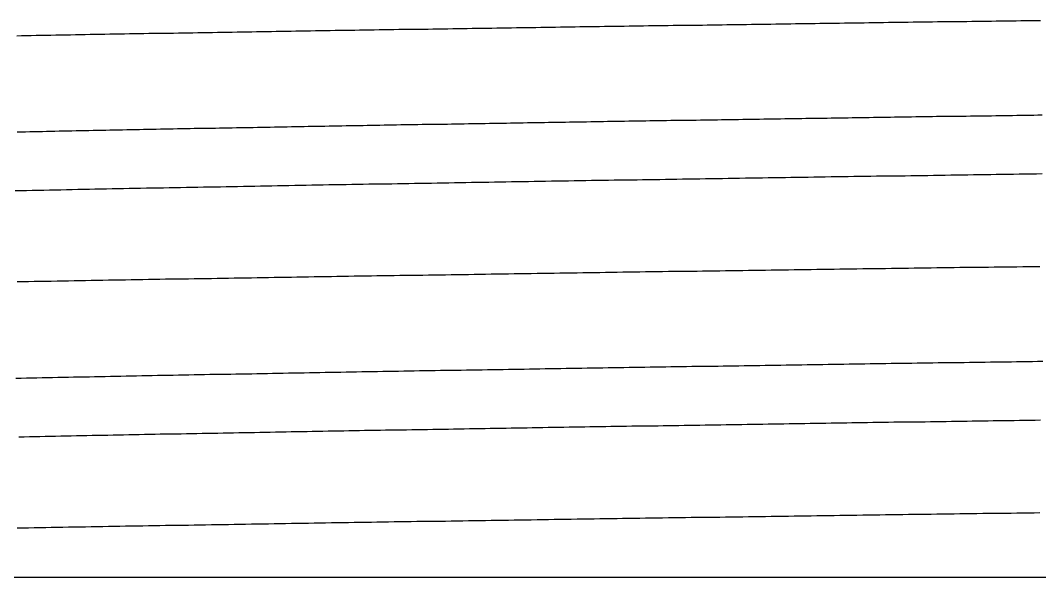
# Model space of a CAD drawing. Header units: millimetres. Extents: x 2213 to 82676, y 1050 to 28650.
# Drawn here: x 20298.94 to 20305.31, y 10336.93 to 10340.41 of the extents above; entities that cross this region are included whole.
import ezdxf

# ---------------------------------------------------------------- set-up
doc = ezdxf.new("R2010")
doc.units = ezdxf.units.MM
doc.header["$LTSCALE"] = 200
doc.linetypes.add('DASHED', pattern=[0.75, 0.5, -0.25])
doc.layers.add('A-FIX', color=5, linetype='Continuous')

# ---------------------------------------------------------------- blocks, each defined once
blk = doc.blocks.new('A$C657279D5')
at = {"linetype": 'Continuous'}
blk.add_line((-135.89901, 749.566372), (-94.101081, 749.566372), dxfattribs=at)
at = {"linetype": 'DASHED'}
for points in [[(-99.788307, 752.954292), (-99.818307, 752.955292), (-99.849307, 752.956292), (-99.879307, 752.956292), (-99.910307, 752.957292), (-99.941307, 752.957292), (-99.971307, 752.958292), (-100.002307, 752.958292), (-100.033307, 752.959292), (-100.063307, 752.959292), (-100.094307, 752.960292), (-100.124307, 752.960292), (-100.155307, 752.961292), (-100.186307, 752.961292), (-100.216307, 752.962292), (-100.247307, 752.963292), (-100.277307, 752.963292), (-100.308307, 752.964292), (-100.339307, 752.964292), (-100.369307, 752.965292), (-100.400307, 752.965292), (-100.430307, 752.966292), (-100.461307, 752.966292), (-100.492307, 752.967292), (-100.522307, 752.967292), (-100.553307, 752.968292), (-100.583307, 752.968292), (-100.614307, 752.969292), (-100.645307, 752.969292), (-100.675307, 752.970292), (-100.706307, 752.970292), (-100.736307, 752.971292), (-100.767307, 752.971292), (-100.798307, 752.972292), (-100.828307, 752.972292), (-100.859307, 752.973292), (-100.889307, 752.973292), (-100.920307, 752.974292), (-100.951307, 752.974292), (-100.981307, 752.975292), (-101.012307, 752.975292), (-101.043307, 752.976292), (-101.073307, 752.976292), (-101.104307, 752.977292), (-101.134307, 752.977292), (-101.165307, 752.978292), (-101.196307, 752.978292), (-101.226307, 752.979292), (-101.257307, 752.979292), (-101.287307, 752.980292), (-101.318307, 752.980292), (-101.349307, 752.981292), (-101.379307, 752.981292), (-101.410307, 752.982292), (-101.440307, 752.982292), (-101.471307, 752.983292), (-101.502307, 752.983292), (-101.532307, 752.984292), (-101.563307, 752.984292), (-101.593307, 752.985292), (-101.624307, 752.985292), (-101.655307, 752.986292), (-101.685307, 752.986292), (-101.716307, 752.987292), (-101.746307, 752.987292), (-101.777307, 752.988292), (-101.808307, 752.988292), (-101.838307, 752.988292), (-101.869307, 752.989292), (-101.900307, 752.989292), (-101.930307, 752.990292), (-101.961307, 752.990292), (-101.991307, 752.991292), (-102.022307, 752.991292), (-102.053307, 752.992292), (-102.083307, 752.992292), (-102.114307, 752.993292), (-102.144307, 752.993292), (-102.175307, 752.994292), (-102.206307, 752.994292), (-102.236307, 752.995292), (-102.267307, 752.995292), (-102.297307, 752.996292), (-102.328307, 752.996292), (-102.359307, 752.996292), (-102.389307, 752.997292), (-102.420307, 752.997292), (-102.450307, 752.998292), (-102.481307, 752.998292), (-102.512307, 752.999292), (-102.542307, 752.999292), (-102.573307, 753.000292), (-102.603307, 753.000292), (-102.634307, 753.001292), (-102.665307, 753.001292), (-102.695307, 753.002292), (-102.726307, 753.002292), (-102.756307, 753.002292), (-102.787307, 753.003292), (-102.818307, 753.003292), (-102.848307, 753.004292), (-102.879307, 753.004292), (-102.910307, 753.005292), (-102.940307, 753.005292), (-102.971307, 753.006292), (-103.001307, 753.006292), (-103.032307, 753.006292), (-103.063307, 753.007292), (-103.093307, 753.007292), (-103.124307, 753.008292), (-103.154307, 753.008292), (-103.185307, 753.009292), (-103.216307, 753.009292), (-103.246307, 753.010292), (-103.277307, 753.010292), (-103.307307, 753.011292), (-103.338307, 753.011292), (-103.369307, 753.011292), (-103.399307, 753.012292), (-103.430307, 753.012292), (-103.460307, 753.013292), (-103.491307, 753.013292), (-103.522307, 753.014292), (-103.552307, 753.014292), (-103.583307, 753.014292), (-103.614307, 753.015292), (-103.644307, 753.015292), (-103.675307, 753.016292), (-103.705307, 753.016292), (-103.736307, 753.017292), (-103.767307, 753.017292), (-103.797307, 753.018292), (-103.828307, 753.018292), (-103.858307, 753.018292), (-103.889307, 753.019292), (-103.920307, 753.019292), (-103.950307, 753.020292), (-103.981307, 753.020292), (-104.011307, 753.021292), (-104.042307, 753.021292), (-104.073307, 753.021292), (-104.103307, 753.022292), (-104.134307, 753.022292), (-104.164307, 753.023292), (-104.195307, 753.023292), (-104.226307, 753.024292), (-104.256307, 753.024292), (-104.287307, 753.024292), (-104.317307, 753.025292), (-104.348307, 753.025292), (-104.379307, 753.026292), (-104.409307, 753.026292), (-104.440307, 753.027292), (-104.471307, 753.027292), (-104.501307, 753.027292), (-104.532307, 753.028292), (-104.562307, 753.028292), (-104.593307, 753.029292), (-104.624307, 753.029292), (-104.654307, 753.030292), (-104.685307, 753.030292), (-104.715307, 753.030292), (-104.746307, 753.031292), (-104.777307, 753.031292), (-104.807307, 753.032292), (-104.838307, 753.032292), (-104.868307, 753.033292), (-104.899307, 753.033292), (-104.930307, 753.033292), (-104.960307, 753.034292), (-104.991307, 753.034292), (-105.021307, 753.035292), (-105.052307, 753.035292), (-105.083307, 753.035292), (-105.113307, 753.036292), (-105.144307, 753.036292), (-105.174307, 753.037292), (-105.205307, 753.037292), (-105.236307, 753.038292), (-105.266307, 753.038292), (-105.297307, 753.038292), (-105.328307, 753.039292), (-105.358307, 753.039292), (-105.389307, 753.040292), (-105.419307, 753.040292), (-105.450307, 753.040292), (-105.481307, 753.041292), (-105.511307, 753.041292), (-105.542307, 753.042292), (-105.572307, 753.042292), (-105.603307, 753.043292), (-105.634307, 753.043292), (-105.664307, 753.043292), (-105.695307, 753.044292), (-105.725307, 753.044292), (-105.756307, 753.045292), (-105.787307, 753.045292), (-105.817307, 753.045292), (-105.848307, 753.046292), (-105.878307, 753.046292), (-105.909307, 753.047292), (-105.940307, 753.047292), (-105.970307, 753.047292), (-106.001307, 753.048292), (-106.032307, 753.048292), (-106.062307, 753.049292), (-106.093307, 753.049292), (-106.123307, 753.049292), (-106.154307, 753.050292), (-106.185307, 753.050292)], [(-106.195307, 752.457292), (-106.169307, 752.457292), (-106.143307, 752.456292), (-106.116307, 752.456292), (-106.090307, 752.456292), (-106.064307, 752.455292), (-106.037307, 752.455292), (-106.011307, 752.454292), (-105.985307, 752.454292), (-105.958307, 752.454292), (-105.932307, 752.453292), (-105.906307, 752.453292), (-105.879307, 752.452292), (-105.853307, 752.452292), (-105.826307, 752.452292), (-105.800307, 752.451292), (-105.774307, 752.451292), (-105.747307, 752.451292), (-105.721307, 752.450292), (-105.695307, 752.450292), (-105.668307, 752.449292), (-105.642307, 752.449292), (-105.616307, 752.449292), (-105.589307, 752.448292), (-105.563307, 752.448292), (-105.536307, 752.448292), (-105.510307, 752.447292), (-105.484307, 752.447292), (-105.457307, 752.446292), (-105.431307, 752.446292), (-105.405307, 752.446292), (-105.378307, 752.445292), (-105.352307, 752.445292), (-105.326307, 752.444292), (-105.299307, 752.444292), (-105.273307, 752.444292), (-105.247307, 752.443292), (-105.220307, 752.443292), (-105.194307, 752.443292), (-105.167307, 752.442292), (-105.141307, 752.442292), (-105.115307, 752.441292), (-105.088307, 752.441292), (-105.062307, 752.441292), (-105.036307, 752.440292), (-105.009307, 752.440292), (-104.983307, 752.439292), (-104.957307, 752.439292), (-104.930307, 752.439292), (-104.904307, 752.438292), (-104.877307, 752.438292), (-104.851307, 752.437292), (-104.825307, 752.437292), (-104.798307, 752.437292), (-104.772307, 752.436292), (-104.746307, 752.436292), (-104.719307, 752.436292), (-104.693307, 752.435292), (-104.667307, 752.435292), (-104.640307, 752.434292), (-104.614307, 752.434292), (-104.588307, 752.434292), (-104.561307, 752.433292), (-104.535307, 752.433292), (-104.508307, 752.432292), (-104.482307, 752.432292), (-104.456307, 752.432292), (-104.429307, 752.431292), (-104.403307, 752.431292), (-104.377307, 752.430292), (-104.350307, 752.430292), (-104.324307, 752.430292), (-104.298307, 752.429292), (-104.271307, 752.429292), (-104.245307, 752.428292), (-104.218307, 752.428292), (-104.192307, 752.428292), (-104.166307, 752.427292), (-104.139307, 752.427292), (-104.113307, 752.426292), (-104.087307, 752.426292), (-104.060307, 752.426292), (-104.034307, 752.425292), (-104.008307, 752.425292), (-103.981307, 752.424292), (-103.955307, 752.424292), (-103.929307, 752.424292), (-103.902307, 752.423292), (-103.876307, 752.423292), (-103.849307, 752.422292), (-103.823307, 752.422292), (-103.797307, 752.421292), (-103.770307, 752.421292), (-103.744307, 752.421292), (-103.718307, 752.420292), (-103.691307, 752.420292), (-103.665307, 752.419292), (-103.639307, 752.419292), (-103.612307, 752.419292), (-103.586307, 752.418292), (-103.560307, 752.418292), (-103.533307, 752.417292), (-103.507307, 752.417292), (-103.480307, 752.417292), (-103.454307, 752.416292), (-103.428307, 752.416292), (-103.401307, 752.415292), (-103.375307, 752.415292), (-103.349307, 752.414292), (-103.322307, 752.414292), (-103.296307, 752.414292), (-103.270307, 752.413292), (-103.243307, 752.413292), (-103.217307, 752.412292), (-103.190307, 752.412292), (-103.164307, 752.412292), (-103.138307, 752.411292), (-103.111307, 752.411292), (-103.085307, 752.410292), (-103.059307, 752.410292), (-103.032307, 752.409292), (-103.006307, 752.409292), (-102.980307, 752.409292), (-102.953307, 752.408292), (-102.927307, 752.408292), (-102.901307, 752.407292), (-102.874307, 752.407292), (-102.848307, 752.406292), (-102.821307, 752.406292), (-102.795307, 752.406292), (-102.769307, 752.405292), (-102.742307, 752.405292), (-102.716307, 752.404292), (-102.690307, 752.404292), (-102.663307, 752.403292), (-102.637307, 752.403292), (-102.611307, 752.403292), (-102.584307, 752.402292), (-102.558307, 752.402292), (-102.532307, 752.401292), (-102.505307, 752.401292), (-102.479307, 752.400292), (-102.452307, 752.400292), (-102.426307, 752.399292), (-102.400307, 752.399292), (-102.373307, 752.399292), (-102.347307, 752.398292), (-102.321307, 752.398292), (-102.294307, 752.397292), (-102.268307, 752.397292), (-102.242307, 752.396292), (-102.215307, 752.396292), (-102.189307, 752.396292), (-102.162307, 752.395292), (-102.136307, 752.395292), (-102.110307, 752.394292), (-102.083307, 752.394292), (-102.057307, 752.393292), (-102.031307, 752.393292), (-102.004307, 752.392292), (-101.978307, 752.392292), (-101.952307, 752.391292), (-101.925307, 752.391292), (-101.899307, 752.391292), (-101.873307, 752.390292), (-101.846307, 752.390292), (-101.820307, 752.389292), (-101.793307, 752.389292), (-101.767307, 752.388292), (-101.741307, 752.388292), (-101.714307, 752.387292), (-101.688307, 752.387292), (-101.662307, 752.386292), (-101.635307, 752.386292), (-101.609307, 752.386292), (-101.583307, 752.385292), (-101.556307, 752.385292), (-101.530307, 752.384292), (-101.504307, 752.384292), (-101.477307, 752.383292), (-101.451307, 752.383292), (-101.424307, 752.382292), (-101.398307, 752.382292), (-101.372307, 752.381292), (-101.345307, 752.381292), (-101.319307, 752.380292), (-101.293307, 752.380292), (-101.266307, 752.379292), (-101.240307, 752.379292), (-101.214307, 752.378292), (-101.187307, 752.378292), (-101.161307, 752.378292), (-101.135307, 752.377292), (-101.108307, 752.377292), (-101.082307, 752.376292), (-101.055307, 752.376292), (-101.029307, 752.375292), (-101.003307, 752.375292), (-100.976307, 752.374292), (-100.950307, 752.374292), (-100.924307, 752.373292), (-100.897307, 752.373292), (-100.871307, 752.372292), (-100.845307, 752.372292), (-100.818307, 752.371292), (-100.792307, 752.371292), (-100.766307, 752.370292), (-100.739307, 752.370292), (-100.713307, 752.369292), (-100.686307, 752.369292), (-100.660307, 752.368292), (-100.634307, 752.368292), (-100.607307, 752.367292), (-100.581307, 752.367292), (-100.555307, 752.366292), (-100.528307, 752.366292), (-100.502307, 752.365292), (-100.476307, 752.365292), (-100.449307, 752.364292), (-100.423307, 752.364292), (-100.397307, 752.363292), (-100.370307, 752.363292), (-100.344307, 752.362292), (-100.317307, 752.362292), (-100.291307, 752.361292), (-100.265307, 752.361292), (-100.238307, 752.360292), (-100.212307, 752.360292), (-100.186307, 752.359292), (-100.159307, 752.359292), (-100.133307, 752.358292), (-100.107307, 752.358292), (-100.080307, 752.357292), (-100.054307, 752.357292), (-100.027307, 752.356292), (-100.001307, 752.355292), (-99.975307, 752.355292), (-99.948307, 752.354292), (-99.922307, 752.354292), (-99.896307, 752.353292), (-99.869307, 752.353292), (-99.843307, 752.352292), (-99.817307, 752.352292), (-99.790307, 752.351292)], [(-106.195307, 752.090292), (-106.159307, 752.089292), (-106.123307, 752.089292), (-106.088307, 752.088292), (-106.052307, 752.088292), (-106.016307, 752.087292), (-105.981307, 752.087292), (-105.945307, 752.086292), (-105.909307, 752.086292), (-105.874307, 752.085292), (-105.838307, 752.085292), (-105.803307, 752.084292), (-105.767307, 752.084292), (-105.731307, 752.083292), (-105.696307, 752.083292), (-105.660307, 752.082292), (-105.624307, 752.082292), (-105.589307, 752.081292), (-105.553307, 752.081292), (-105.517307, 752.080292), (-105.482307, 752.079292), (-105.446307, 752.079292), (-105.410307, 752.078292), (-105.375307, 752.078292), (-105.339307, 752.077292), (-105.303307, 752.077292), (-105.268307, 752.076292), (-105.232307, 752.076292), (-105.197307, 752.075292), (-105.161307, 752.075292), (-105.125307, 752.074292), (-105.090307, 752.074292), (-105.054307, 752.073292), (-105.018307, 752.073292), (-104.983307, 752.072292), (-104.947307, 752.072292), (-104.911307, 752.071292), (-104.876307, 752.071292), (-104.840307, 752.070292), (-104.804307, 752.070292), (-104.769307, 752.069292), (-104.733307, 752.068292), (-104.697307, 752.068292), (-104.662307, 752.067292), (-104.626307, 752.067292), (-104.591307, 752.066292), (-104.555307, 752.066292), (-104.519307, 752.065292), (-104.484307, 752.065292), (-104.448307, 752.064292), (-104.412307, 752.064292), (-104.377307, 752.063292), (-104.341307, 752.063292), (-104.305307, 752.062292), (-104.270307, 752.061292), (-104.234307, 752.061292), (-104.198307, 752.060292), (-104.163307, 752.060292), (-104.127307, 752.059292), (-104.091307, 752.059292), (-104.056307, 752.058292), (-104.020307, 752.058292), (-103.985307, 752.057292), (-103.949307, 752.057292), (-103.913307, 752.056292), (-103.878307, 752.055292), (-103.842307, 752.055292), (-103.806307, 752.054292), (-103.771307, 752.054292), (-103.735307, 752.053292), (-103.699307, 752.053292), (-103.664307, 752.052292), (-103.628307, 752.052292), (-103.592307, 752.051292), (-103.557307, 752.050292), (-103.521307, 752.050292), (-103.485307, 752.049292), (-103.450307, 752.049292), (-103.414307, 752.048292), (-103.379307, 752.048292), (-103.343307, 752.047292), (-103.307307, 752.047292), (-103.272307, 752.046292), (-103.236307, 752.045292), (-103.200307, 752.045292), (-103.165307, 752.044292), (-103.129307, 752.044292), (-103.093307, 752.043292), (-103.058307, 752.043292), (-103.022307, 752.042292), (-102.986307, 752.041292), (-102.951307, 752.041292), (-102.915307, 752.040292), (-102.879307, 752.040292), (-102.844307, 752.039292), (-102.808307, 752.039292), (-102.773307, 752.038292), (-102.737307, 752.037292), (-102.701307, 752.037292), (-102.666307, 752.036292), (-102.630307, 752.036292), (-102.594307, 752.035292), (-102.559307, 752.034292), (-102.523307, 752.034292), (-102.487307, 752.033292), (-102.452307, 752.033292), (-102.416307, 752.032292), (-102.380307, 752.031292), (-102.345307, 752.031292), (-102.309307, 752.030292), (-102.273307, 752.030292), (-102.238307, 752.029292), (-102.202307, 752.028292), (-102.167307, 752.028292), (-102.131307, 752.027292), (-102.095307, 752.027292), (-102.060307, 752.026292), (-102.024307, 752.025292), (-101.988307, 752.025292), (-101.953307, 752.024292), (-101.917307, 752.024292), (-101.881307, 752.023292), (-101.846307, 752.022292), (-101.810307, 752.022292), (-101.774307, 752.021292), (-101.739307, 752.021292), (-101.703307, 752.020292), (-101.667307, 752.019292), (-101.632307, 752.019292), (-101.596307, 752.018292), (-101.561307, 752.017292), (-101.525307, 752.017292), (-101.489307, 752.016292), (-101.454307, 752.016292), (-101.418307, 752.015292), (-101.382307, 752.014292), (-101.347307, 752.014292), (-101.311307, 752.013292), (-101.275307, 752.012292), (-101.240307, 752.012292), (-101.204307, 752.011292), (-101.168307, 752.010292), (-101.133307, 752.010292), (-101.097307, 752.009292), (-101.062307, 752.008292), (-101.026307, 752.008292), (-100.990307, 752.007292), (-100.955307, 752.007292), (-100.919307, 752.006292), (-100.883307, 752.005292), (-100.848307, 752.005292), (-100.812307, 752.004292), (-100.776307, 752.003292), (-100.741307, 752.003292), (-100.705307, 752.002292), (-100.669307, 752.001292), (-100.634307, 752.001292), (-100.598307, 752.000292), (-100.562307, 751.999292), (-100.527307, 751.998292), (-100.491307, 751.998292), (-100.456307, 751.997292), (-100.420307, 751.996292), (-100.384307, 751.996292), (-100.349307, 751.995292), (-100.313307, 751.994292), (-100.277307, 751.994292), (-100.242307, 751.993292), (-100.206307, 751.992292), (-100.170307, 751.992292), (-100.135307, 751.991292), (-100.099307, 751.990292), (-100.063307, 751.989292), (-100.028307, 751.989292), (-99.992307, 751.988292), (-99.957307, 751.987292), (-99.921307, 751.987292), (-99.885307, 751.986292), (-99.850307, 751.985292), (-99.814307, 751.984292), (-99.778307, 751.984292)], [(-106.181307, 751.510292), (-106.145307, 751.510292), (-106.109307, 751.509292), (-106.074307, 751.509292), (-106.038307, 751.508292), (-106.002307, 751.508292), (-105.967307, 751.508292), (-105.931307, 751.507292), (-105.895307, 751.507292), (-105.860307, 751.506292), (-105.824307, 751.506292), (-105.788307, 751.505292), (-105.752307, 751.505292), (-105.717307, 751.504292), (-105.681307, 751.504292), (-105.645307, 751.503292), (-105.610307, 751.503292), (-105.574307, 751.502292), (-105.538307, 751.502292), (-105.502307, 751.501292), (-105.467307, 751.501292), (-105.431307, 751.500292), (-105.395307, 751.500292), (-105.360307, 751.499292), (-105.324307, 751.499292), (-105.288307, 751.498292), (-105.253307, 751.498292), (-105.217307, 751.497292), (-105.181307, 751.497292), (-105.145307, 751.496292), (-105.110307, 751.496292), (-105.074307, 751.496292), (-105.038307, 751.495292), (-105.003307, 751.495292), (-104.967307, 751.494292), (-104.931307, 751.494292), (-104.896307, 751.493292), (-104.860307, 751.493292), (-104.824307, 751.492292), (-104.788307, 751.492292), (-104.753307, 751.491292), (-104.717307, 751.491292), (-104.681307, 751.490292), (-104.646307, 751.490292), (-104.610307, 751.489292), (-104.574307, 751.489292), (-104.538307, 751.488292), (-104.503307, 751.488292), (-104.467307, 751.487292), (-104.431307, 751.487292), (-104.396307, 751.486292), (-104.360307, 751.486292), (-104.324307, 751.485292), (-104.289307, 751.485292), (-104.253307, 751.484292), (-104.217307, 751.484292), (-104.181307, 751.483292), (-104.146307, 751.483292), (-104.110307, 751.482292), (-104.074307, 751.482292), (-104.039307, 751.481292), (-104.003307, 751.481292), (-103.967307, 751.480292), (-103.932307, 751.480292), (-103.896307, 751.479292), (-103.860307, 751.479292), (-103.824307, 751.478292), (-103.789307, 751.478292), (-103.753307, 751.477292), (-103.717307, 751.477292), (-103.682307, 751.476292), (-103.646307, 751.476292), (-103.610307, 751.475292), (-103.575307, 751.475292), (-103.539307, 751.474292), (-103.503307, 751.474292), (-103.467307, 751.473292), (-103.432307, 751.472292), (-103.396307, 751.472292), (-103.360307, 751.471292), (-103.325307, 751.471292), (-103.289307, 751.470292), (-103.253307, 751.470292), (-103.217307, 751.469292), (-103.182307, 751.469292), (-103.146307, 751.468292), (-103.110307, 751.468292), (-103.075307, 751.467292), (-103.039307, 751.467292), (-103.003307, 751.466292), (-102.968307, 751.466292), (-102.932307, 751.465292), (-102.896307, 751.465292), (-102.860307, 751.464292), (-102.825307, 751.464292), (-102.789307, 751.463292), (-102.753307, 751.463292), (-102.718307, 751.462292), (-102.682307, 751.462292), (-102.646307, 751.461292), (-102.611307, 751.460292), (-102.575307, 751.460292), (-102.539307, 751.459292), (-102.503307, 751.459292), (-102.468307, 751.458292), (-102.432307, 751.458292), (-102.396307, 751.457292), (-102.361307, 751.457292), (-102.325307, 751.456292), (-102.289307, 751.456292), (-102.253307, 751.455292), (-102.218307, 751.455292), (-102.182307, 751.454292), (-102.146307, 751.453292), (-102.111307, 751.453292), (-102.075307, 751.452292), (-102.039307, 751.452292), (-102.004307, 751.451292), (-101.968307, 751.451292), (-101.932307, 751.450292), (-101.896307, 751.450292), (-101.861307, 751.449292), (-101.825307, 751.448292), (-101.789307, 751.448292), (-101.754307, 751.447292), (-101.718307, 751.447292), (-101.682307, 751.446292), (-101.647307, 751.446292), (-101.611307, 751.445292), (-101.575307, 751.445292), (-101.539307, 751.444292), (-101.504307, 751.443292), (-101.468307, 751.443292), (-101.432307, 751.442292), (-101.397307, 751.442292), (-101.361307, 751.441292), (-101.325307, 751.441292), (-101.290307, 751.440292), (-101.254307, 751.439292), (-101.218307, 751.439292), (-101.182307, 751.438292), (-101.147307, 751.438292), (-101.111307, 751.437292), (-101.075307, 751.437292), (-101.040307, 751.436292), (-101.004307, 751.435292), (-100.968307, 751.435292), (-100.933307, 751.434292), (-100.897307, 751.434292), (-100.861307, 751.433292), (-100.825307, 751.432292), (-100.790307, 751.432292), (-100.754307, 751.431292), (-100.718307, 751.431292), (-100.683307, 751.430292), (-100.647307, 751.429292), (-100.611307, 751.429292), (-100.575307, 751.428292), (-100.540307, 751.428292), (-100.504307, 751.427292), (-100.468307, 751.426292), (-100.433307, 751.426292), (-100.397307, 751.425292), (-100.361307, 751.425292), (-100.326307, 751.424292), (-100.290307, 751.423292), (-100.254307, 751.423292), (-100.218307, 751.422292), (-100.183307, 751.422292), (-100.147307, 751.421292), (-100.111307, 751.420292), (-100.076307, 751.420292), (-100.040307, 751.419292), (-100.004307, 751.418292), (-99.969307, 751.418292), (-99.933307, 751.417292), (-99.897307, 751.417292), (-99.861307, 751.416292), (-99.826307, 751.415292), (-99.790307, 751.415292)], [(-106.200307, 750.917292), (-106.167307, 750.917292), (-106.135307, 750.916292), (-106.102307, 750.916292), (-106.069307, 750.915292), (-106.036307, 750.915292), (-106.004307, 750.914292), (-105.971307, 750.914292), (-105.938307, 750.914292), (-105.905307, 750.913292), (-105.873307, 750.913292), (-105.840307, 750.912292), (-105.807307, 750.912292), (-105.774307, 750.911292), (-105.742307, 750.911292), (-105.709307, 750.910292), (-105.676307, 750.910292), (-105.643307, 750.909292), (-105.611307, 750.909292), (-105.578307, 750.908292), (-105.545307, 750.908292), (-105.513307, 750.907292), (-105.480307, 750.907292), (-105.447307, 750.906292), (-105.414307, 750.906292), (-105.382307, 750.905292), (-105.349307, 750.905292), (-105.316307, 750.905292), (-105.283307, 750.904292), (-105.251307, 750.904292), (-105.218307, 750.903292), (-105.185307, 750.903292), (-105.152307, 750.902292), (-105.120307, 750.902292), (-105.087307, 750.901292), (-105.054307, 750.901292), (-105.021307, 750.900292), (-104.989307, 750.900292), (-104.956307, 750.899292), (-104.923307, 750.899292), (-104.890307, 750.898292), (-104.858307, 750.898292), (-104.825307, 750.897292), (-104.792307, 750.897292), (-104.760307, 750.896292), (-104.727307, 750.896292), (-104.694307, 750.895292), (-104.661307, 750.895292), (-104.629307, 750.894292), (-104.596307, 750.894292), (-104.563307, 750.893292), (-104.530307, 750.893292), (-104.498307, 750.892292), (-104.465307, 750.892292), (-104.432307, 750.891292), (-104.399307, 750.891292), (-104.367307, 750.890292), (-104.334307, 750.890292), (-104.301307, 750.889292), (-104.268307, 750.889292), (-104.236307, 750.888292), (-104.203307, 750.888292), (-104.170307, 750.887292), (-104.137307, 750.887292), (-104.105307, 750.886292), (-104.072307, 750.886292), (-104.039307, 750.885292), (-104.007307, 750.885292), (-103.974307, 750.884292), (-103.941307, 750.884292), (-103.908307, 750.883292), (-103.876307, 750.883292), (-103.843307, 750.882292), (-103.810307, 750.882292), (-103.777307, 750.881292), (-103.745307, 750.881292), (-103.712307, 750.880292), (-103.679307, 750.880292), (-103.646307, 750.879292), (-103.614307, 750.879292), (-103.581307, 750.878292), (-103.548307, 750.878292), (-103.515307, 750.877292), (-103.483307, 750.877292), (-103.450307, 750.876292), (-103.417307, 750.876292), (-103.384307, 750.875292), (-103.352307, 750.875292), (-103.319307, 750.874292), (-103.286307, 750.874292), (-103.254307, 750.873292), (-103.221307, 750.873292), (-103.188307, 750.872292), (-103.155307, 750.872292), (-103.123307, 750.871292), (-103.090307, 750.871292), (-103.057307, 750.870292), (-103.024307, 750.869292), (-102.992307, 750.869292), (-102.959307, 750.868292), (-102.926307, 750.868292), (-102.893307, 750.867292), (-102.861307, 750.867292), (-102.828307, 750.866292), (-102.795307, 750.866292), (-102.762307, 750.865292), (-102.730307, 750.865292), (-102.697307, 750.864292), (-102.664307, 750.864292), (-102.631307, 750.863292), (-102.599307, 750.863292), (-102.566307, 750.862292), (-102.533307, 750.861292), (-102.501307, 750.861292), (-102.468307, 750.860292), (-102.435307, 750.860292), (-102.402307, 750.859292), (-102.370307, 750.859292), (-102.337307, 750.858292), (-102.304307, 750.858292), (-102.271307, 750.857292), (-102.239307, 750.857292), (-102.206307, 750.856292), (-102.173307, 750.855292), (-102.140307, 750.855292), (-102.108307, 750.854292), (-102.075307, 750.854292), (-102.042307, 750.853292), (-102.009307, 750.853292), (-101.977307, 750.852292), (-101.944307, 750.852292), (-101.911307, 750.851292), (-101.878307, 750.850292), (-101.846307, 750.850292), (-101.813307, 750.849292), (-101.780307, 750.849292), (-101.748307, 750.848292), (-101.715307, 750.848292), (-101.682307, 750.847292), (-101.649307, 750.846292), (-101.617307, 750.846292), (-101.584307, 750.845292), (-101.551307, 750.845292), (-101.518307, 750.844292), (-101.486307, 750.844292), (-101.453307, 750.843292), (-101.420307, 750.842292), (-101.387307, 750.842292), (-101.355307, 750.841292), (-101.322307, 750.841292), (-101.289307, 750.840292), (-101.256307, 750.839292), (-101.224307, 750.839292), (-101.191307, 750.838292), (-101.158307, 750.838292), (-101.126307, 750.837292), (-101.093307, 750.836292), (-101.060307, 750.836292), (-101.027307, 750.835292), (-100.995307, 750.835292), (-100.962307, 750.834292), (-100.929307, 750.833292), (-100.896307, 750.833292), (-100.864307, 750.832292), (-100.831307, 750.832292), (-100.798307, 750.831292), (-100.765307, 750.830292), (-100.733307, 750.830292), (-100.700307, 750.829292), (-100.667307, 750.829292), (-100.634307, 750.828292), (-100.602307, 750.827292), (-100.569307, 750.827292), (-100.536307, 750.826292), (-100.504307, 750.825292), (-100.471307, 750.825292), (-100.438307, 750.824292), (-100.405307, 750.824292), (-100.373307, 750.823292), (-100.340307, 750.822292), (-100.307307, 750.822292), (-100.274307, 750.821292), (-100.242307, 750.820292), (-100.209307, 750.820292), (-100.176307, 750.819292), (-100.143307, 750.819292), (-100.111307, 750.818292), (-100.078307, 750.817292), (-100.045307, 750.817292), (-100.012307, 750.816292), (-99.980307, 750.815292), (-99.947307, 750.815292), (-99.914307, 750.814292), (-99.882307, 750.813292), (-99.849307, 750.813292), (-99.816307, 750.812292), (-99.783307, 750.811292)], [(-106.185307, 750.550292), (-106.152307, 750.549292), (-106.120307, 750.549292), (-106.087307, 750.548292), (-106.054307, 750.548292), (-106.021307, 750.547292), (-105.989307, 750.547292), (-105.956307, 750.547292), (-105.923307, 750.546292), (-105.890307, 750.546292), (-105.858307, 750.545292), (-105.825307, 750.545292), (-105.792307, 750.544292), (-105.759307, 750.544292), (-105.727307, 750.543292), (-105.694307, 750.543292), (-105.661307, 750.542292), (-105.629307, 750.542292), (-105.596307, 750.541292), (-105.563307, 750.541292), (-105.530307, 750.540292), (-105.498307, 750.540292), (-105.465307, 750.539292), (-105.432307, 750.539292), (-105.399307, 750.538292), (-105.367307, 750.538292), (-105.334307, 750.538292), (-105.301307, 750.537292), (-105.268307, 750.537292), (-105.236307, 750.536292), (-105.203307, 750.536292), (-105.170307, 750.535292), (-105.137307, 750.535292), (-105.105307, 750.534292), (-105.072307, 750.534292), (-105.039307, 750.533292), (-105.006307, 750.533292), (-104.974307, 750.532292), (-104.941307, 750.532292), (-104.908307, 750.531292), (-104.876307, 750.531292), (-104.843307, 750.530292), (-104.810307, 750.530292), (-104.777307, 750.529292), (-104.745307, 750.529292), (-104.712307, 750.528292), (-104.679307, 750.528292), (-104.646307, 750.527292), (-104.614307, 750.527292), (-104.581307, 750.526292), (-104.548307, 750.526292), (-104.515307, 750.525292), (-104.483307, 750.525292), (-104.450307, 750.524292), (-104.417307, 750.524292), (-104.384307, 750.523292), (-104.352307, 750.523292), (-104.319307, 750.522292), (-104.286307, 750.522292), (-104.253307, 750.521292), (-104.221307, 750.521292), (-104.188307, 750.520292), (-104.155307, 750.520292), (-104.123307, 750.519292), (-104.090307, 750.519292), (-104.057307, 750.518292), (-104.024307, 750.518292), (-103.992307, 750.517292), (-103.959307, 750.517292), (-103.926307, 750.516292), (-103.893307, 750.516292), (-103.861307, 750.515292), (-103.828307, 750.515292), (-103.795307, 750.514292), (-103.762307, 750.514292), (-103.730307, 750.513292), (-103.697307, 750.513292), (-103.664307, 750.512292), (-103.631307, 750.512292), (-103.599307, 750.511292), (-103.566307, 750.511292), (-103.533307, 750.510292), (-103.500307, 750.510292), (-103.468307, 750.509292), (-103.435307, 750.509292), (-103.402307, 750.508292), (-103.370307, 750.508292), (-103.337307, 750.507292), (-103.304307, 750.507292), (-103.271307, 750.506292), (-103.239307, 750.506292), (-103.206307, 750.505292), (-103.173307, 750.505292), (-103.140307, 750.504292), (-103.108307, 750.504292), (-103.075307, 750.503292), (-103.042307, 750.502292), (-103.009307, 750.502292), (-102.977307, 750.501292), (-102.944307, 750.501292), (-102.911307, 750.500292), (-102.878307, 750.500292), (-102.846307, 750.499292), (-102.813307, 750.499292), (-102.780307, 750.498292), (-102.747307, 750.498292), (-102.715307, 750.497292), (-102.682307, 750.497292), (-102.649307, 750.496292), (-102.617307, 750.496292), (-102.584307, 750.495292), (-102.551307, 750.494292), (-102.518307, 750.494292), (-102.486307, 750.493292), (-102.453307, 750.493292), (-102.420307, 750.492292), (-102.387307, 750.492292), (-102.355307, 750.491292), (-102.322307, 750.491292), (-102.289307, 750.490292), (-102.256307, 750.490292), (-102.224307, 750.489292), (-102.191307, 750.488292), (-102.158307, 750.488292), (-102.125307, 750.487292), (-102.093307, 750.487292), (-102.060307, 750.486292), (-102.027307, 750.486292), (-101.994307, 750.485292), (-101.962307, 750.485292), (-101.929307, 750.484292), (-101.896307, 750.483292), (-101.864307, 750.483292), (-101.831307, 750.482292), (-101.798307, 750.482292), (-101.765307, 750.481292), (-101.733307, 750.481292), (-101.700307, 750.480292), (-101.667307, 750.479292), (-101.634307, 750.479292), (-101.602307, 750.478292), (-101.569307, 750.478292), (-101.536307, 750.477292), (-101.503307, 750.477292), (-101.471307, 750.476292), (-101.438307, 750.475292), (-101.405307, 750.475292), (-101.372307, 750.474292), (-101.340307, 750.474292), (-101.307307, 750.473292), (-101.274307, 750.472292), (-101.242307, 750.472292), (-101.209307, 750.471292), (-101.176307, 750.471292), (-101.143307, 750.470292), (-101.111307, 750.470292), (-101.078307, 750.469292), (-101.045307, 750.468292), (-101.012307, 750.468292), (-100.980307, 750.467292), (-100.947307, 750.467292), (-100.914307, 750.466292), (-100.881307, 750.465292), (-100.849307, 750.465292), (-100.816307, 750.464292), (-100.783307, 750.464292), (-100.750307, 750.463292), (-100.718307, 750.462292), (-100.685307, 750.462292), (-100.652307, 750.461292), (-100.619307, 750.460292), (-100.587307, 750.460292), (-100.554307, 750.459292), (-100.521307, 750.459292), (-100.489307, 750.458292), (-100.456307, 750.457292), (-100.423307, 750.457292), (-100.390307, 750.456292), (-100.358307, 750.455292), (-100.325307, 750.455292), (-100.292307, 750.454292), (-100.259307, 750.454292), (-100.227307, 750.453292), (-100.194307, 750.452292), (-100.161307, 750.452292), (-100.128307, 750.451292), (-100.096307, 750.450292), (-100.063307, 750.450292), (-100.030307, 750.449292), (-99.997307, 750.448292), (-99.965307, 750.448292), (-99.932307, 750.447292), (-99.899307, 750.446292), (-99.867307, 750.446292), (-99.834307, 750.445292), (-99.801307, 750.444292)], [(-106.181307, 749.971292), (-106.145307, 749.970292), (-106.109307, 749.970292), (-106.074307, 749.969292), (-106.038307, 749.969292), (-106.002307, 749.968292), (-105.967307, 749.968292), (-105.931307, 749.967292), (-105.895307, 749.967292), (-105.860307, 749.966292), (-105.824307, 749.966292), (-105.788307, 749.965292), (-105.752307, 749.965292), (-105.717307, 749.964292), (-105.681307, 749.964292), (-105.645307, 749.963292), (-105.610307, 749.963292), (-105.574307, 749.962292), (-105.538307, 749.962292), (-105.502307, 749.961292), (-105.467307, 749.961292), (-105.431307, 749.961292), (-105.395307, 749.960292), (-105.360307, 749.960292), (-105.324307, 749.959292), (-105.288307, 749.959292), (-105.253307, 749.958292), (-105.217307, 749.958292), (-105.181307, 749.957292), (-105.145307, 749.957292), (-105.110307, 749.956292), (-105.074307, 749.956292), (-105.038307, 749.955292), (-105.003307, 749.955292), (-104.967307, 749.954292), (-104.931307, 749.954292), (-104.896307, 749.953292), (-104.860307, 749.953292), (-104.824307, 749.952292), (-104.788307, 749.952292), (-104.753307, 749.951292), (-104.717307, 749.951292), (-104.681307, 749.950292), (-104.646307, 749.950292), (-104.610307, 749.949292), (-104.574307, 749.949292), (-104.538307, 749.948292), (-104.503307, 749.948292), (-104.467307, 749.947292), (-104.431307, 749.947292), (-104.396307, 749.946292), (-104.360307, 749.946292), (-104.324307, 749.945292), (-104.289307, 749.945292), (-104.253307, 749.944292), (-104.217307, 749.944292), (-104.181307, 749.943292), (-104.146307, 749.943292), (-104.110307, 749.942292), (-104.074307, 749.942292), (-104.039307, 749.941292), (-104.003307, 749.941292), (-103.967307, 749.940292), (-103.932307, 749.940292), (-103.896307, 749.939292), (-103.860307, 749.939292), (-103.824307, 749.938292), (-103.789307, 749.938292), (-103.753307, 749.937292), (-103.717307, 749.937292), (-103.682307, 749.936292), (-103.646307, 749.936292), (-103.610307, 749.935292), (-103.574307, 749.935292), (-103.539307, 749.934292), (-103.503307, 749.934292), (-103.467307, 749.933292), (-103.432307, 749.933292), (-103.396307, 749.932292), (-103.360307, 749.932292), (-103.325307, 749.931292), (-103.289307, 749.931292), (-103.253307, 749.930292), (-103.217307, 749.930292), (-103.182307, 749.929292), (-103.146307, 749.929292), (-103.110307, 749.928292), (-103.075307, 749.927292), (-103.039307, 749.927292), (-103.003307, 749.926292), (-102.968307, 749.926292), (-102.932307, 749.925292), (-102.896307, 749.925292), (-102.860307, 749.924292), (-102.825307, 749.924292), (-102.789307, 749.923292), (-102.753307, 749.923292), (-102.718307, 749.922292), (-102.682307, 749.922292), (-102.646307, 749.921292), (-102.611307, 749.921292), (-102.575307, 749.920292), (-102.539307, 749.920292), (-102.503307, 749.919292), (-102.468307, 749.918292), (-102.432307, 749.918292), (-102.396307, 749.917292), (-102.361307, 749.917292), (-102.325307, 749.916292), (-102.289307, 749.916292), (-102.253307, 749.915292), (-102.218307, 749.915292), (-102.182307, 749.914292), (-102.146307, 749.914292), (-102.111307, 749.913292), (-102.075307, 749.912292), (-102.039307, 749.912292), (-102.004307, 749.911292), (-101.968307, 749.911292), (-101.932307, 749.910292), (-101.896307, 749.910292), (-101.861307, 749.909292), (-101.825307, 749.909292), (-101.789307, 749.908292), (-101.754307, 749.908292), (-101.718307, 749.907292), (-101.682307, 749.906292), (-101.647307, 749.906292), (-101.611307, 749.905292), (-101.575307, 749.905292), (-101.539307, 749.904292), (-101.504307, 749.904292), (-101.468307, 749.903292), (-101.432307, 749.902292), (-101.397307, 749.902292), (-101.361307, 749.901292), (-101.325307, 749.901292), (-101.290307, 749.900292), (-101.254307, 749.900292), (-101.218307, 749.899292), (-101.182307, 749.898292), (-101.147307, 749.898292), (-101.111307, 749.897292), (-101.075307, 749.897292), (-101.040307, 749.896292), (-101.004307, 749.896292), (-100.968307, 749.895292), (-100.932307, 749.894292), (-100.897307, 749.894292), (-100.861307, 749.893292), (-100.825307, 749.893292), (-100.790307, 749.892292), (-100.754307, 749.891292), (-100.718307, 749.891292), (-100.683307, 749.890292), (-100.647307, 749.890292), (-100.611307, 749.889292), (-100.575307, 749.888292), (-100.540307, 749.888292), (-100.504307, 749.887292), (-100.468307, 749.887292), (-100.433307, 749.886292), (-100.397307, 749.885292), (-100.361307, 749.885292), (-100.326307, 749.884292), (-100.290307, 749.884292), (-100.254307, 749.883292), (-100.218307, 749.882292), (-100.183307, 749.882292), (-100.147307, 749.881292), (-100.111307, 749.881292), (-100.076307, 749.880292), (-100.040307, 749.879292), (-100.004307, 749.879292), (-99.969307, 749.878292), (-99.933307, 749.877292), (-99.897307, 749.877292), (-99.861307, 749.876292), (-99.826307, 749.876292), (-99.790307, 749.875292)]]:
    blk.add_lwpolyline(points, dxfattribs=at)

msp = doc.modelspace()

# ---------------------------------------------------------------- block references
at = {"layer": 'A-FIX', "xscale": -1}
msp.add_blockref('A$C657279D5', (20199.133, 9587.3625), dxfattribs=at)

doc.saveas('drawing.dxf')
